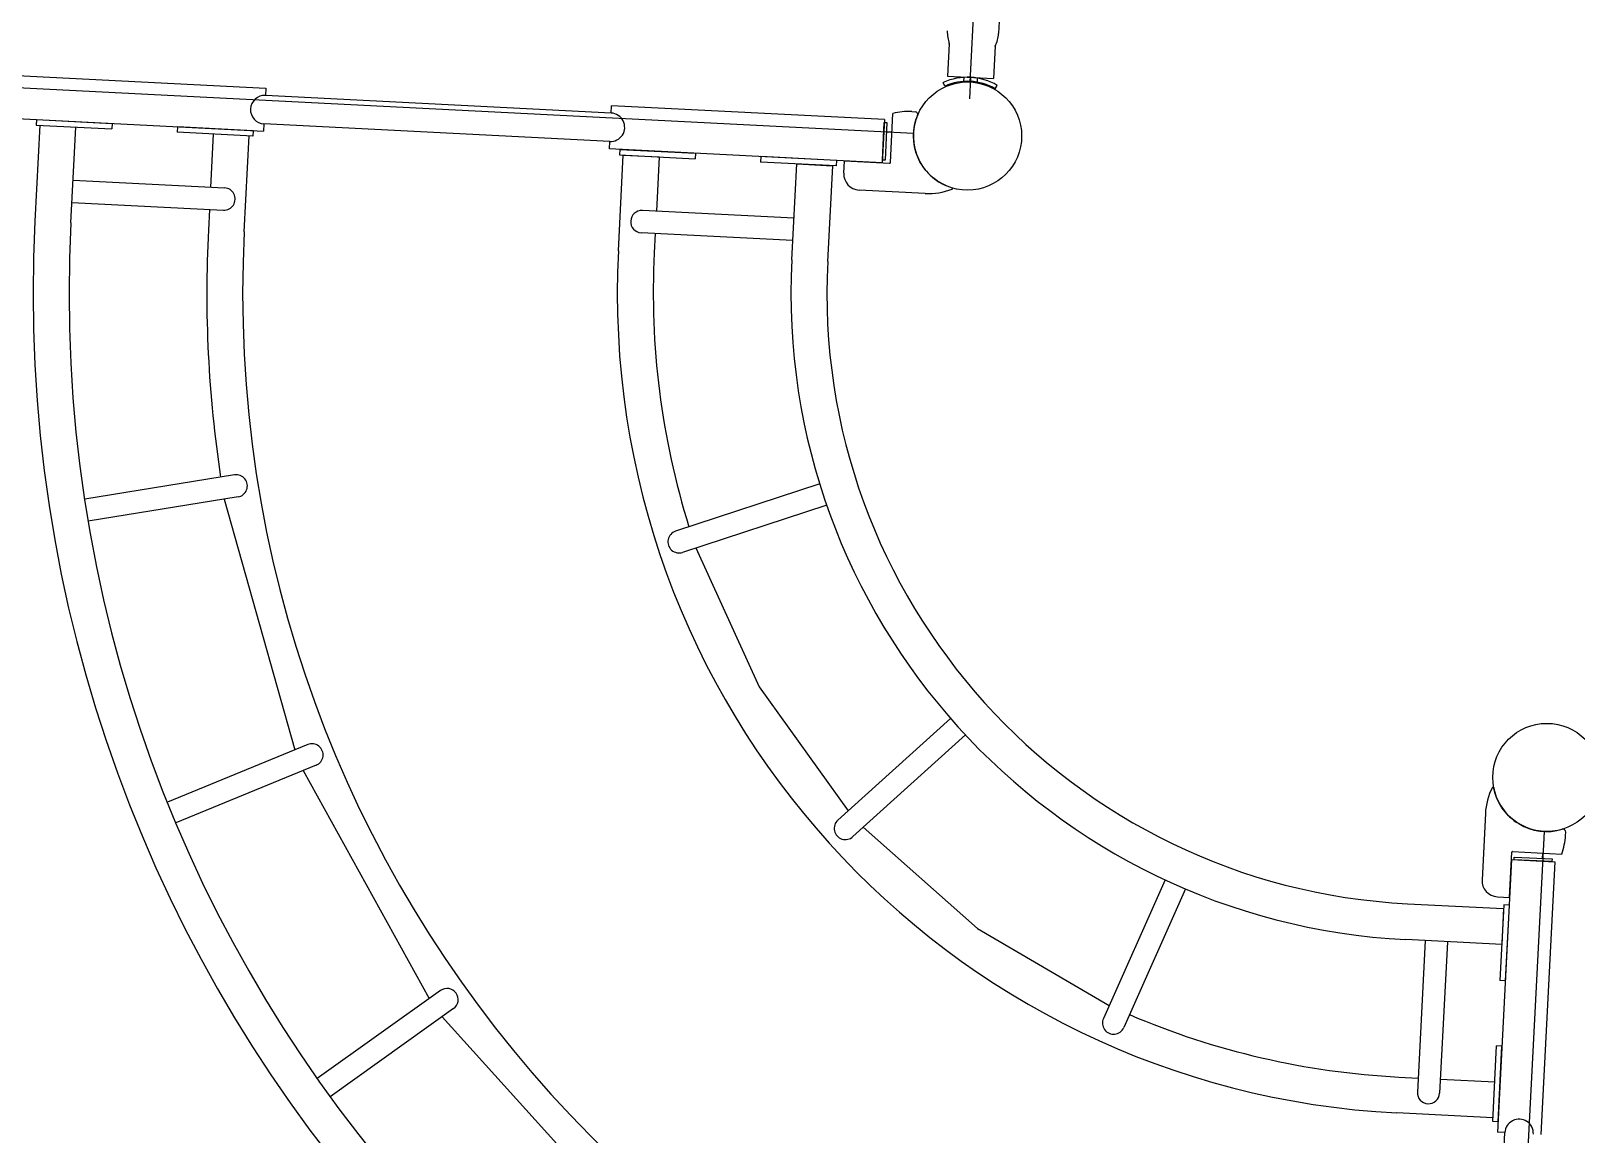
# Model space of a CAD drawing. Header units: feet. Extents: x 10084 to 13321, y 3329 to 8503.
# Drawn here: x 11184.4 to 11190.35, y 5244.33 to 5248.58 of the extents above; entities that cross this region are included whole.
import ezdxf

# ---------------------------------------------------------------- set-up
doc = ezdxf.new("R2010")
doc.units = ezdxf.units.FT
doc.header["$LTSCALE"] = 40
doc.header["$MEASUREMENT"] = 0
doc.layers.add('amenity center', color=31, linetype='Continuous')

msp = doc.modelspace()

# ---------------------------------------------------------------- linework, layer by layer
at = {"layer": 'amenity center', "color": 7, "ltscale": 100}
for p, q in [((11188.0147, 5248.3833), (11188.2018, 5252.0452)), ((11188.201, 5250.0896), (11188.1234, 5248.5704)), ((11187.9336, 5248.5309), (11187.9272, 5248.406)), ((11188.1104, 5248.5218), (11188.1041, 5248.397)), ((11184.251, 5248.4139), (11185.3017, 5248.3602)), ((11187.9272, 5248.406), (11188.1041, 5248.397)), ((11187.9896, 5248.4028), (11187.9888, 5248.3856)), ((11188.0156, 5248.4015), (11188.0114, 5248.3182)), ((11188.0417, 5248.4002), (11188.0408, 5248.383)), ((11184.1341, 5248.3729), (11187.796, 5248.1859)), ((11185.3017, 5248.3602), (11185.3002, 5248.3317)), ((11187.9164, 5248.3671), (11187.9099, 5248.3813)), ((11188.1109, 5248.3571), (11188.1188, 5248.3706)), ((11186.6318, 5248.2637), (11185.3002, 5248.3317)), ((11186.6318, 5248.2637), (11186.6333, 5248.2922)), ((11187.684, 5248.2385), (11186.6333, 5248.2922)), ((11184.2425, 5248.2475), (11185.2932, 5248.1938)), ((11184.4315, 5248.2169), (11184.4126, 5247.8474)), ((11184.4184, 5248.2385), (11184.4174, 5248.2177)), ((11184.4174, 5248.2177), (11184.7086, 5248.2028)), ((11184.4184, 5248.2385), (11184.7097, 5248.2236)), ((11184.7097, 5248.2236), (11184.7086, 5248.2028)), ((11185.2946, 5248.2223), (11185.2932, 5248.1938)), ((11186.6262, 5248.1543), (11185.2946, 5248.2223)), ((11187.684, 5248.2385), (11187.6755, 5248.0721)), ((11187.676, 5248.0825), (11187.6834, 5248.2281)), ((11187.6834, 5248.2281), (11187.6939, 5248.2276)), ((11187.6939, 5248.2276), (11187.6864, 5248.082)), ((11187.7068, 5248.073), (11187.7165, 5248.2626)), ((11187.7895, 5248.2697), (11187.8023, 5248.269)), ((11184.5508, 5247.8404), (11184.5697, 5248.2099)), ((11184.9613, 5248.2107), (11184.9603, 5248.1899)), ((11185.2515, 5248.1751), (11184.9603, 5248.1899)), ((11185.2526, 5248.1959), (11184.9613, 5248.2107)), ((11185.0992, 5248.1828), (11185.0888, 5247.9785)), ((11185.2185, 5247.8063), (11185.2374, 5248.1758)), ((11185.2526, 5248.1959), (11185.2515, 5248.1751)), ((11186.6248, 5248.1258), (11186.6262, 5248.1543)), ((11187.7128, 5248.1901), (11187.692, 5248.1912)), ((11187.6755, 5248.0721), (11186.6248, 5248.1258)), ((11186.6596, 5247.7327), (11186.6784, 5248.1022)), ((11186.6653, 5248.1237), (11186.6643, 5248.1029)), ((11186.6643, 5248.1029), (11186.9556, 5248.088)), ((11186.6653, 5248.1237), (11186.9566, 5248.1088)), ((11186.6784, 5248.1022), (11186.8166, 5248.0951)), ((11186.8166, 5248.0951), (11186.8059, 5247.8857)), ((11186.9566, 5248.1088), (11186.9556, 5248.088)), ((11187.2082, 5248.096), (11187.2072, 5248.0752)), ((11187.4995, 5248.0811), (11187.2082, 5248.096)), ((11187.4985, 5248.0603), (11187.2072, 5248.0752)), ((11187.3273, 5247.6986), (11187.3462, 5248.0681)), ((11187.3462, 5248.0681), (11187.4843, 5248.061)), ((11187.4843, 5248.061), (11187.4654, 5247.6915)), ((11187.4995, 5248.0811), (11187.4985, 5248.0603)), ((11187.5274, 5248.0327), (11187.5298, 5248.0795)), ((11187.5298, 5248.0795), (11187.7042, 5248.0706)), ((11187.6864, 5248.082), (11187.676, 5248.0825)), ((11184.5592, 5248.0055), (11185.1429, 5247.9757)), ((11184.5548, 5247.9199), (11185.1385, 5247.8901)), ((11187.8412, 5247.9541), (11187.5866, 5247.9671)), ((11185.0844, 5247.8928), (11185.0804, 5247.8133)), ((11187.3355, 5247.8587), (11186.7518, 5247.8885)), ((11187.3311, 5247.773), (11186.7475, 5247.8029)), ((11186.8015, 5247.8001), (11186.7977, 5247.7256)), ((11185.1809, 5246.8695), (11184.6041, 5246.7768)), ((11185.1945, 5246.7848), (11184.6177, 5246.6921)), ((11187.4352, 5246.8349), (11186.8798, 5246.6528)), ((11185.1413, 5246.7762), (11185.4132, 5245.81)), ((11187.4619, 5246.7534), (11186.9065, 5246.5713)), ((11187.9387, 5245.9313), (11187.5049, 5245.5396)), ((11187.9961, 5245.8677), (11187.5623, 5245.476)), ((11185.4631, 5245.8304), (11184.9226, 5245.6087)), ((11185.4956, 5245.7511), (11184.9551, 5245.5293)), ((11185.4457, 5245.7306), (11185.9308, 5244.8518)), ((11189.9985, 5245.5646), (11189.9855, 5245.31)), ((11190.2244, 5245.496), (11190.0374, 5241.8341)), ((11190.3071, 5245.481), (11190.3078, 5245.4938)), ((11190.0915, 5245.242), (11190.1004, 5245.4163)), ((11190.1031, 5245.4187), (11190.2927, 5245.409)), ((11190.099, 5245.3877), (11190.0453, 5244.337)), ((11190.099, 5245.3877), (11190.2654, 5245.3792)), ((11190.1094, 5245.3871), (11190.1099, 5245.3975)), ((11190.255, 5245.3797), (11190.1094, 5245.3871)), ((11190.1099, 5245.3975), (11190.2555, 5245.3901)), ((11190.2654, 5245.3792), (11190.2117, 5244.3285)), ((11190.2191, 5245.392), (11190.2202, 5245.4127)), ((11190.2555, 5245.3901), (11190.255, 5245.3797)), ((11188.7654, 5245.3096), (11188.5276, 5244.7756)), ((11188.8437, 5245.2747), (11188.606, 5244.7408)), ((11190.0447, 5245.2444), (11190.0915, 5245.242)), ((11189.6989, 5245.2175), (11190.0684, 5245.1986)), ((11190.0692, 5245.2128), (11190.0543, 5244.9215)), ((11190.0684, 5245.1986), (11190.0614, 5245.0605)), ((11190.09, 5245.2117), (11190.0692, 5245.2128)), ((11190.09, 5245.2117), (11190.0751, 5244.9204)), ((11190.0614, 5245.0605), (11189.6919, 5245.0794)), ((11189.7664, 5245.0756), (11189.7366, 5244.4919)), ((11189.852, 5245.0712), (11189.8222, 5244.4875)), ((11185.9747, 5244.8831), (11185.499, 5244.5439)), ((11190.0751, 5244.9204), (11190.0543, 5244.9215)), ((11186.0245, 5244.8133), (11185.5488, 5244.4741)), ((11185.9806, 5244.782), (11186.6533, 5244.0369)), ((11190.0266, 5244.3786), (11190.0414, 5244.6699)), ((11190.0622, 5244.6688), (11190.0414, 5244.6699)), ((11190.0474, 5244.3775), (11190.0622, 5244.6688)), ((11189.6648, 5244.5498), (11189.7393, 5244.546)), ((11189.825, 5244.5416), (11190.0343, 5244.5309)), ((11190.0273, 5244.3927), (11189.6578, 5244.4116)), ((11190.0474, 5244.3775), (11190.0266, 5244.3786)), ((11190.0058, 5243.0039), (11190.0738, 5244.3355)), ((11190.0738, 5244.3355), (11190.0453, 5244.337))]:
    msp.add_line(p, q, dxfattribs=at)
at = {"layer": 'amenity center', "color": 7, "ltscale": 100, "flags": 128}
for points in [[(11186.9579, 5246.5882), (11187.2021, 5246.0534), (11187.545, 5245.5759)], [(11187.6025, 5245.5123), (11188.0425, 5245.1224), (11188.5497, 5244.8251)]]:
    msp.add_lwpolyline(points, dxfattribs=at)
at = {"layer": 'amenity center', "color": 7, "ltscale": 100}
for centre in [(11188.0041, 5248.1753), (11190.2351, 5245.7041)]:
    msp.add_circle(centre, 0.2083, dxfattribs=at)
for centre, radius, start, end in [((11188.1049, 5248.5836), 0.1792, 180.99253, 197.1017), ((11188.0133, 5248.5737), 0.1101, 331.9186, 358.29073), ((11188.0041, 5248.1753), 0.2266, 59.57561, 114.57561), ((11185.2974, 5248.277), 0.0548, 87.07562, 267.07561), ((11188.0041, 5248.1753), 0.2109, 59.57561, 114.57561), ((11186.629, 5248.209), 0.0548, 267.07561, 87.07562), ((11187.7767, 5248.02), 0.25, 87.07562, 103.95167), ((11188.004, 5248.1753), 0.2083, 157.60439, 253.4207), ((11187.8018, 5248.2586), 0.0104, 337.60439, 87.07562), ((11187.7043, 5248.0731), 0.0025, 267.07561, 357.07561), ((11185.1407, 5247.9329), 0.0429, 267.07561, 87.07562), ((11187.5898, 5248.0295), 0.0625, 177.07561, 267.07561), ((11187.9439, 5247.9732), 0.0025, 291.29946, 73.42069), ((11187.854, 5248.2038), 0.25, 267.07561, 291.29946), ((11186.7496, 5247.8457), 0.0429, 87.07562, 267.07561), ((11189.8192, 5247.5713), 5.4136, 177.07561, 267.07561), ((11189.8192, 5247.5713), 5.2753, 177.07561, 267.07561), ((11189.8192, 5247.5713), 4.745, 177.07561, 188.60987), ((11189.8192, 5247.5713), 4.6067, 177.07561, 267.07561), ((11189.8192, 5247.5713), 3.1638, 177.07561, 267.07561), ((11189.8192, 5247.5713), 3.0254, 177.07561, 197.33783), ((11189.8192, 5247.5713), 2.4951, 177.07561, 267.07561), ((11189.8192, 5247.5713), 2.3568, 177.07561, 267.07561), ((11185.1877, 5246.8271), 0.0429, 279.12758, 99.1276), ((11186.8929, 5246.612), 0.0429, 107.75236, 288.54732), ((11185.4794, 5245.7908), 0.0429, 292.30678, 112.30679), ((11190.2482, 5245.5518), 0.25, 152.85178, 177.07561), ((11190.0279, 5245.6648), 0.0025, 10.73053, 152.85178), ((11190.2351, 5245.704), 0.2083, 190.73053, 286.54683), ((11187.5334, 5245.5076), 0.0429, 131.67812, 312.4731), ((11190.0574, 5245.4937), 0.25, 340.19957, 357.07561), ((11190.2974, 5245.4943), 0.0104, 357.07562, 106.54683), ((11190.1029, 5245.4162), 0.0025, 87.07562, 177.07563), ((11190.0479, 5245.3068), 0.0625, 177.07561, 267.07561), ((11185.9996, 5244.8482), 0.0429, 305.48601, 125.48601), ((11188.5667, 5244.7579), 0.0429, 155.60253, 336.40026), ((11189.8192, 5247.5713), 3.0254, 246.81339, 267.07561), ((11189.7794, 5244.4897), 0.0429, 177.07561, 357.07561), ((11190.1285, 5244.3327), 0.0548, 357.07561, 177.07561)]:
    msp.add_arc(centre, radius, start, end, dxfattribs=at)
for p in [(11187.9336, 5248.5309), (11188.1104, 5248.5218), (11187.796, 5248.1859), (11190.2244, 5245.496)]:
    msp.add_point(p, dxfattribs=at)

doc.saveas('drawing.dxf')
